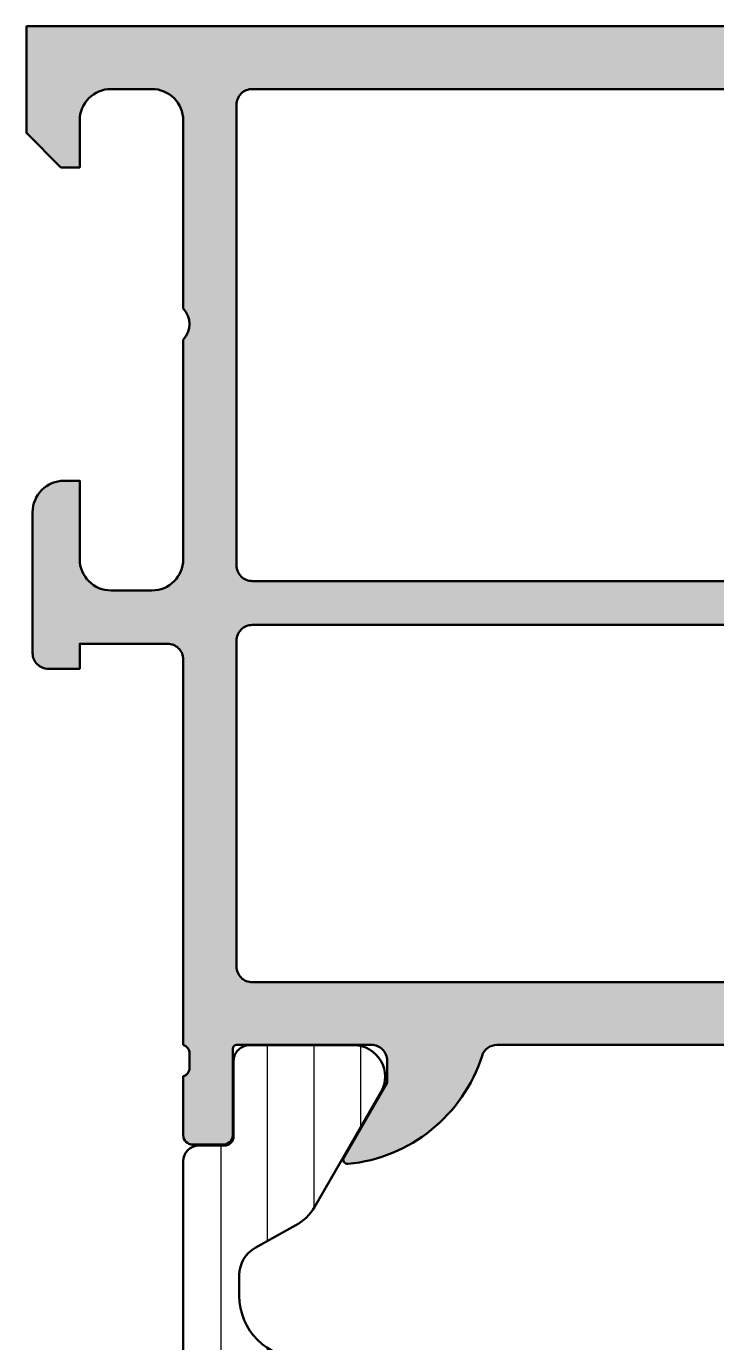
# Model space of a CAD drawing. Extents: x 0 to 94, y 0 to 84.
# Drawn here: x 25 to 47, y 42 to 84 of the extents above; entities that cross this region are included whole.
import ezdxf

# ---------------------------------------------------------------- set-up
doc = ezdxf.new("R2010")
doc.units = 0
for name, color, linetype, lineweight in [('0S-Alu contour', 7, 'Continuous', 50), ('0S-Alu hatch', 252, 'Continuous', 25), ('0S-Plastic contour', 254, 'Continuous', 50), ('0S-Plastic hatch', 253, 'Continuous', 25)]:
    doc.layers.add(name, color=color, linetype=linetype, lineweight=lineweight)

# ---------------------------------------------------------------- blocks, each defined once
blk = doc.blocks.new('398960__C5604A0F_1E38_4FEB_8CB5_FE65727B392C_')
at = {"layer": '0S-Alu hatch'}
h = blk.add_hatch(color=256, dxfattribs=at)
edge = h.paths.add_edge_path()
edge.add_line((25, 84.00000000000006), (24.99999999999886, 80.60000610351607))
edge.add_line((24.99999999999886, 80.60000610351607), (26.09999847412098, 79.50000000000021))
edge.add_line((26.09999847412098, 79.50000000000021), (26.69999694824185, 79.50000000000009))
edge.add_line((26.69999694824185, 79.50000000000009), (26.69999694824156, 81.0001205448843))
edge.add_ellipse((27.70000246783975, 81.00011502528515), major_axis=(-1.000005519613415, 0), ratio=1, start_angle=270.00031624785674, end_angle=359.99968375205344, ccw=False)
edge.add_line((27.69999694824293, 82.00012054488332), (28.99999237059404, 82.00012054488322))
edge.add_ellipse((29.00000762951063, 81.00012817440368), major_axis=(-0.9999923705959503, 0), ratio=1, start_angle=179.9991257291162, end_angle=270.0008742781906, ccw=False)
edge.add_line((29.99999999999017, 81.00011291561464), (29.99999237060462, 74.99999992976782))
edge.add_ellipse((29.47504480044751, 74.50000759897496), major_axis=(-0.7249567450996885, 0), ratio=1, start_angle=136.394762214908, end_angle=223.6052377851314, ccw=False)
edge.add_line((29.99999237060496, 74.00001526818247), (30.0000456571575, 66.99999972534705))
edge.add_ellipse((28.99998685942794, 67.00005852307642), major_axis=(-1.000058799458046, 0), ratio=1, start_angle=90.00336866361329, end_angle=179.996631336242, ccw=False)
edge.add_line((29.00004565715642, 65.99999972534685), (27.69999682903204, 65.99999972534737))
edge.add_ellipse((27.70008434571466, 67.00008712281037), major_axis=(-1.000087401292255, 0), ratio=1, start_angle=0.0050070680665044165, end_angle=89.99498610166432, ccw=False)
edge.add_line((26.69999694824122, 66.99999972534887), (26.69999694824151, 69.50001525878905))
edge.add_line((26.69999694824151, 69.50001525878905), (26.19999694823145, 69.50001525878889))
edge.add_arc((26.19997405918507, 68.5000381462446), 0.9999771128062528, 89.99868852422958, 180.0034971356453)
edge.add_line((25.1999969482415, 68.49997711111018), (25.20005798339793, 63.99999972534707))
edge.add_arc((25.70002724277755, 63.9999766137103), 0.4999692599138051, 179.9973514386468, 270.0035228322654)
edge.add_line((25.70005798339849, 63.50000735474154), (26.7000579833977, 63.49999972534715))
edge.add_line((26.7000579833977, 63.49999972534715), (26.7000579833977, 64.29999514771067))
edge.add_line((26.7000579833977, 64.29999514771067), (29.50004565715762, 64.29999514771059))
edge.add_ellipse((29.50004565715771, 63.79999514771063), major_axis=(-0.4999999999999574, 0), ratio=1, start_angle=180, end_angle=270.0000000000106, ccw=False)
edge.add_line((30.00004565715767, 63.79999514771063), (30.00004565715706, 51.50034669530608))
edge.add_ellipse((29.921209210614, 51.23282610331298), major_axis=(-0.2788950563274169, 0), ratio=1, start_angle=178.8354106259032, end_angle=253.5801235805045, ccw=False)
edge.add_line((30.20004665715703, 51.22715769531462), (30.20004665715703, 50.77356369531462))
edge.add_ellipse((29.92117856151383, 50.76790303583757), major_axis=(-0.2789255417371895, 0), ratio=1, start_angle=106.42459455536411, end_angle=181.162870072885, ccw=False)
edge.add_line((30.00004565715705, 50.5003596953146), (30.00004565715705, 48.62034869530611))
edge.add_arc((30.30004565715707, 48.62034869530609), 0.3000000000000185, 180, 270)
edge.add_line((30.30004565715707, 48.32034869530607), (31.2800199761998, 48.3203486953061))
edge.add_arc((31.28001997619986, 48.62034869530606), 0.2999999999999598, 269.9999999999878, 360)
edge.add_line((31.58001997619982, 48.62034869530606), (31.58001997619982, 51.38034669530608))
edge.add_ellipse((31.70001980284911, 51.3803466953061), major_axis=(-0.1199998266492912, 0), ratio=1, start_angle=270.00000000002547, end_angle=360, ccw=False)
edge.add_line((31.70001980284906, 51.5003465219554), (36.00004565715745, 51.50034669530628))
edge.add_ellipse((36.00004565715752, 51.00034669530641), major_axis=(-0.4999999999998721, 0), ratio=1, start_angle=180, end_angle=270.00000000000733, ccw=False)
edge.add_line((36.50004565715739, 51.0003466953064), (36.50004565715739, 50.30034669530651))
edge.add_line((36.50004565715739, 50.30034669530651), (35.11855019953504, 47.90752637227876))
edge.add_arc((35.23816544180568, 47.83846647995452), 0.1381197846483209, 149.9999999999627, 275.6225775507825)
edge.add_arc((34.76182241598247, 52.67695555715893), 5.000000000005011, 275.6225775508004, 342.2515836439355)
edge.add_ellipse((40.00004565715681, 51.00034669531069), major_axis=(-0.499999999995638, 0), ratio=1, start_angle=269.999999999921, end_angle=342.2515836438458, ccw=False)
edge.add_line((40.0000456571575, 51.50034669530633), (53.99987316131597, 51.50034669530652))
edge.add_ellipse((53.99987316131515, 51.00034669530575), major_axis=(-0.5000000000007745, 0), ratio=1, start_angle=197.7484163559676, end_angle=269.9999999999064, ccw=False)
edge.add_arc((59.23809640248873, 52.67695555715323), 4.999999999998918, 197.7484163560775, 264.3774224492176)
edge.add_arc((58.76175337666785, 47.8384664799546), 0.1381197846482202, 264.377422449148, 389.9999999999502)
edge.add_line((58.8813686189385, 47.90752637227861), (57.49987316131598, 50.30034669530651))
edge.add_line((57.49987316131598, 50.30034669530651), (57.49987316131598, 51.00034669530643))
edge.add_ellipse((57.999873161316, 51.00034669530605), major_axis=(-0.5000000000000285, 0), ratio=1, start_angle=269.9999999999585, end_angle=360, ccw=False)
edge.add_line((57.99987316131637, 51.50034669530608), (62.29989975255995, 51.50034578501955))
edge.add_ellipse((62.29989975255993, 51.38034669530622), major_axis=(-0.1199990897133247, 0), ratio=1, start_angle=180, end_angle=269.9999999999898, ccw=False)
edge.add_line((62.41989884227326, 51.38034669530624), (62.41989884227326, 48.62034869530623))
edge.add_arc((62.71989884227327, 48.62034869530623), 0.3000000000000114, 180, 270.0000000000135)
edge.add_line((62.71989884227334, 48.32034869530621), (63.69987316131601, 48.32034869530623))
edge.add_arc((63.69987316131608, 48.62034869530619), 0.2999999999999474, 269.9999999999864, 360)
edge.add_line((63.99987316131603, 48.62034869530619), (63.99987316131603, 50.50035969531474))
edge.add_ellipse((64.07874025695924, 50.7679030358377), major_axis=(-0.2789255417371748, 0), ratio=1, start_angle=-1.1628700728890067, end_angle=73.57540544463899, ccw=False)
edge.add_line((63.79987216131604, 50.77356369531477), (63.79987216131604, 51.22715769531476))
edge.add_ellipse((64.07870960785917, 51.23282610331311), major_axis=(-0.2788950563275155, 0), ratio=1, start_angle=-73.58012358049012, end_angle=1.1645893740923157, ccw=False)
edge.add_line((63.99987316131602, 51.50034669530628), (63.99987316131557, 63.79999514771063))
edge.add_ellipse((64.49987316131563, 63.79999514771064), major_axis=(-0.500000000000057, 0), ratio=1, start_angle=270, end_angle=360, ccw=False)
edge.add_line((64.49987316131563, 64.2999951477107), (67.29986083507492, 64.29999514771076))
edge.add_line((67.29986083507492, 64.29999514771076), (67.29986083507498, 63.49999972534714))
edge.add_line((67.29986083507498, 63.49999972534714), (68.29986083507492, 63.50000735474155))
edge.add_arc((68.29989157569544, 63.99997661371), 0.4999692599134935, 269.996477167783, 360.0026485613531)
edge.add_line((68.79986083507475, 63.99999972534702), (68.799921870231, 68.4999997253469))
edge.add_arc((67.79983439966182, 68.49991225477811), 1.000087474394392, 0.0050112559646679, 89.99498874390434)
edge.add_line((67.799921870231, 69.49999972534728), (67.299921870231, 69.49999972534728))
edge.add_line((67.299921870231, 69.49999972534728), (67.29992187023089, 66.99999972534752))
edge.add_ellipse((66.29983447275772, 67.0000871228099), major_axis=(-1.00008740129199, 0), ratio=1, start_angle=90.00501389832692, end_angle=179.994992931788, ccw=False)
edge.add_line((66.29992198944018, 65.99999972534715), (64.99987316131563, 65.9999997253474))
edge.add_ellipse((64.99993195904433, 67.00005852307642), major_axis=(-1.00005879945751, 0), ratio=1, start_angle=0.0033686637580103707, end_angle=89.99663133637432, ccw=False)
edge.add_line((63.9998731613153, 66.9999997253454), (63.9998731613154, 73.99999972534728))
edge.add_ellipse((64.52471250163394, 74.49999972534728), major_axis=(-0.7248836686986376, 0), ratio=1, start_angle=-43.61157673630407, end_angle=43.611576736303675, ccw=False)
edge.add_line((63.9998731613154, 74.99999972534728), (63.99987316131547, 81.00043483925434))
edge.add_ellipse((64.99992797000311, 81.00038766035023), major_axis=(-1.000054809800514, 0), ratio=1, start_angle=270.0031401344298, end_angle=359.997296995918, ccw=False)
edge.add_line((64.9998731613145, 82.00044246864881), (66.29992198944024, 82.00044246864854))
edge.add_ellipse((66.2998355438245, 81.00035614156442), major_axis=(-1.000086330820204, 0), ratio=1, start_angle=180.0053828449331, end_angle=269.9950474586117, ccw=False)
edge.add_line((67.29992187023117, 81.00045009804212), (67.29992187023095, 79.49999257278967))
edge.add_line((67.29992187023095, 79.49999257278967), (67.89989745616919, 79.49999257278988))
edge.add_line((67.89989745616919, 79.49999257278988), (68.99987304687892, 80.59996792030883))
edge.add_line((68.99987304687892, 80.59996792030883), (68.99987304687915, 84.00000000000033))
edge.add_line((68.99987304687915, 84.00000000000033), (25, 84.00000000000006))
edge = h.paths.add_edge_path()
edge.add_ellipse((32.19999542259539, 81.50000305175813), major_axis=(-0.5000000002325324, 0), ratio=1, start_angle=269.9982514721511, end_angle=360, ccw=False)
edge.add_line((32.20001068137941, 82.00000305175784), (61.79985790252652, 82.00000305175811))
edge.add_ellipse((61.79985516165858, 81.50000031089016), major_axis=(-0.5000027408754538, 0), ratio=1, start_angle=180.0003140784808, end_angle=269.99968592139123, ccw=False)
edge.add_line((62.29985790252652, 81.50000305175767), (62.29985792722454, 66.80000318000728))
edge.add_ellipse((61.79985792722435, 66.80000318000728), major_axis=(-0.5000000000001849, 0), ratio=1, start_angle=90.00000000000807, end_angle=180, ccw=False)
edge.add_line((61.79985792722442, 66.3000031800071), (32.19996493000753, 66.30000317948263))
edge.add_ellipse((32.19997238472304, 66.799980117621), major_axis=(-0.4999769381939549, 0), ratio=1, start_angle=-0.0026428766976778206, end_angle=89.99914571312422, ccw=False)
edge.add_line((31.69999544706099, 66.80000318000701), (31.69999542236286, 81.50000305175813))
edge = h.paths.add_edge_path()
edge.add_line((31.69999542236275, 54.00034669530644), (31.69999542236286, 64.40000305174776))
edge.add_ellipse((32.19999542259539, 64.40000305175813), major_axis=(-0.5000000002325321, 0), ratio=1, start_angle=269.9982514721511, end_angle=360, ccw=False)
edge.add_line((32.20001068137941, 64.90000305175785), (61.79985790252652, 64.90000305175808))
edge.add_ellipse((61.79985516165858, 64.40000031089014), major_axis=(-0.5000027408754538, 0), ratio=1, start_angle=180.0003140784808, end_angle=269.99968592139123, ccw=False)
edge.add_line((62.29985790252652, 64.40000305175765), (62.29985790252652, 54.00034669530696))
edge.add_ellipse((61.79985790252612, 54.00034669530696), major_axis=(-0.5000000000003979, 0), ratio=1, start_angle=90.00000000000648, end_angle=180, ccw=False)
edge.add_line((61.79985790252619, 53.50034669530656), (32.19996490530929, 53.50034669478207))
edge.add_ellipse((32.1999723600248, 54.00032363292044), major_axis=(-0.4999769381939549, 0), ratio=1, start_angle=-0.0026428766976778206, end_angle=89.99914571312422, ccw=False)
at = {"layer": '0S-Alu contour', "color": 7}
for points in [[(25, 84.00000000000006), (24.99999999999886, 80.60000610351607), (26.09999847412098, 79.50000000000021), (26.69999694824185, 79.50000000000009), (26.69999694824156, 81.0001205448843)], [(67.29992187023117, 81.00045009804212), (67.29992187023095, 79.49999257278967), (67.89989745616919, 79.49999257278988), (68.99987304687892, 80.59996792030883), (68.99987304687915, 84.00000000000033), (25, 84.00000000000006)], [(27.69999694824293, 82.00012054488332), (28.99999237059404, 82.00012054488322)], [(32.20001068137941, 82.00000305175784), (61.79985790252652, 82.00000305175811)], [(64.9998731613145, 82.00044246864881), (66.29992198944024, 82.00044246864854)], [(31.69999544706099, 66.80000318000701), (31.69999542236286, 81.50000305175813)], [(62.29985790252652, 81.50000305175767), (62.29985792722454, 66.80000318000728)], [(29.99999999999017, 81.00011291561464), (29.99999237060462, 74.99999992976782)], [(63.9998731613154, 74.99999972534728), (63.99987316131547, 81.00043483925434)], [(29.99999237060496, 74.00001526818247), (30.0000456571575, 66.99999972534705)], [(63.9998731613153, 66.9999997253454), (63.9998731613154, 73.99999972534728)], [(26.69999694824122, 66.99999972534887), (26.69999694824151, 69.50001525878905), (26.19999694823145, 69.50001525878889)], [(67.799921870231, 69.49999972534728), (67.299921870231, 69.49999972534728), (67.29992187023089, 66.99999972534752)], [(25.1999969482415, 68.49997711111018), (25.20005798339793, 63.99999972534707)], [(68.79986083507475, 63.99999972534702), (68.799921870231, 68.4999997253469)], [(29.00004565715642, 65.99999972534685), (27.69999682903204, 65.99999972534737)], [(61.79985792722442, 66.3000031800071), (32.19996493000753, 66.30000317948263)], [(66.29992198944018, 65.99999972534715), (64.99987316131563, 65.9999997253474)], [(32.20001068137941, 64.90000305175785), (61.79985790252652, 64.90000305175808)], [(25.70005798339849, 63.50000735474154), (26.7000579833977, 63.49999972534715), (26.7000579833977, 64.29999514771067), (29.50004565715762, 64.29999514771059)], [(31.69999542236275, 54.00034669530644), (31.69999542236286, 64.40000305174776)], [(62.29985790252652, 64.40000305175765), (62.29985790252652, 54.00034669530696)], [(64.49987316131563, 64.2999951477107), (67.29986083507492, 64.29999514771076), (67.29986083507498, 63.49999972534714), (68.29986083507492, 63.50000735474155)], [(30.00004565715767, 63.79999514771063), (30.00004565715706, 51.50034669530608)], [(63.99987316131602, 51.50034669530628), (63.99987316131557, 63.79999514771063)], [(61.79985790252619, 53.50034669530656), (32.19996490530929, 53.50034669478207)], [(31.58001997619982, 48.62034869530606), (31.58001997619982, 51.38034669530608)], [(31.70001980284906, 51.5003465219554), (36.00004565715745, 51.50034669530628)], [(40.0000456571575, 51.50034669530633), (53.99987316131597, 51.50034669530652)], [(57.99987316131637, 51.50034669530608), (62.29989975255995, 51.50034578501955)], [(62.41989884227326, 51.38034669530624), (62.41989884227326, 48.62034869530623)], [(30.20004665715703, 51.22715769531462), (30.20004665715703, 50.77356369531462)], [(36.50004565715739, 51.0003466953064), (36.50004565715739, 50.30034669530651), (35.11855019953504, 47.90752637227876)], [(58.8813686189385, 47.90752637227861), (57.49987316131598, 50.30034669530651), (57.49987316131598, 51.00034669530643)], [(63.79987216131604, 50.77356369531477), (63.79987216131604, 51.22715769531476)], [(30.00004565715705, 50.5003596953146), (30.00004565715705, 48.62034869530611)], [(63.99987316131603, 48.62034869530619), (63.99987316131603, 50.50035969531474)], [(30.30004565715707, 48.32034869530607), (31.2800199761998, 48.3203486953061)], [(62.71989884227334, 48.32034869530621), (63.69987316131601, 48.32034869530623)]]:
    blk.add_lwpolyline(points, dxfattribs=at)
at = {"layer": '0S-Alu contour', "color": 7, "extrusion": (0, 0, -1)}
for centre, radius, start, end in [((-27.70000246783975, 81.00011502528515), 1.000005519613415, 0.0003162479465275, 89.99968375214324), ((-29.00000762951063, 81.00012817440368), 0.9999923705959503, 89.99912572180936, 180.0008742708838), ((-32.19999542259539, 81.50000305175813), 0.5000000002325324, 0, 90.00174852784889), ((-61.79985516165858, 81.50000031089016), 0.5000027408754538, 90.0003140786088, 179.9996859215192), ((-64.99992797000311, 81.00038766035023), 1.000054809800514, 0.0027030040819815, 89.99685986557019), ((-66.2998355438245, 81.00035614156442), 1.000086330820204, 90.00495254138829, 179.9946171550669), ((-29.47504480044751, 74.50000759897496), 0.7249567450996885, 136.3947622148686, 223.6052377850921), ((-64.52471250163394, 74.49999972534728), 0.7248836686986376, 316.3884232636963, 43.6115767363041), ((-27.70008434571466, 67.00008712281037), 1.000087401292255, 270.0050138983357, 359.9949929319335), ((-28.99998685942794, 67.00005852307642), 1.000058799458046, 180.003368663758, 269.9966313363867), ((-32.19997238472304, 66.799980117621), 0.4999769381939549, 270.0008542868758, 0.0026428766976818), ((-61.79985792722435, 66.80000318000728), 0.5000000000001849, 180, 269.9999999999919), ((-64.99993195904433, 67.00005852307642), 1.00005879945751, 270.0033686636257, 359.996631336242), ((-66.29983447275772, 67.0000871228099), 1.00008740129199, 180.0050070682121, 269.9949861016731), ((-32.19999542259539, 64.40000305175813), 0.5000000002325321, 0, 90.00174852784889), ((-61.79985516165858, 64.40000031089014), 0.5000027408754538, 90.0003140786088, 179.9996859215192), ((-29.50004565715771, 63.79999514771063), 0.4999999999999574, 89.99999999998941, 180), ((-64.49987316131563, 63.79999514771064), 0.500000000000057, 0, 90), ((-32.1999723600248, 54.00032363292044), 0.4999769381939549, 270.0008542868758, 0.0026428766976818), ((-61.79985790252612, 54.00034669530696), 0.5000000000003979, 180, 269.9999999999935), ((-29.921209210614, 51.23282610331298), 0.278895056327417, 106.4198764194955, 181.1645893740969), ((-31.70001980284911, 51.3803466953061), 0.1199998266492912, 0, 89.99999999997453), ((-36.00004565715752, 51.00034669530641), 0.4999999999998721, 89.99999999999265, 180), ((-40.00004565715681, 51.00034669531069), 0.499999999995638, 17.74841635615421, 90.00000000007898), ((-53.99987316131515, 51.00034669530575), 0.5000000000007745, 90.00000000009364, 162.2515836440324), ((-57.999873161316, 51.00034669530605), 0.5000000000000285, 0, 90.00000000004152), ((-62.29989975255993, 51.38034669530622), 0.1199990897133247, 90.00000000001017, 180), ((-64.07870960785917, 51.23282610331311), 0.2788950563275155, 358.8354106259077, 73.58012358049017), ((-29.92117856151383, 50.76790303583757), 0.2789255417371895, 178.837129927115, 253.5754054446359), ((-64.07874025695924, 50.7679030358377), 0.2789255417371748, 286.424594555361, 1.162870072889045)]:
    blk.add_arc(centre, radius, start, end, dxfattribs=at)
at = {"layer": '0S-Alu contour', "color": 7}
for centre, radius, start, end in [((26.19997405918507, 68.5000381462446), 0.9999771128062528, 89.99868852422958, 180.0034971356453), ((67.79983439966182, 68.49991225477811), 1.000087474394392, 0.0050112559646679, 89.99498874390434), ((25.70002724277755, 63.9999766137103), 0.4999692599138051, 179.9973514386468, 270.0035228322654), ((68.29989157569544, 63.99997661371), 0.4999692599134935, 269.996477167783, 0.0026485613531484), ((34.76182241598247, 52.67695555715893), 5.000000000005011, 275.6225775508004, 342.2515836439355), ((59.23809640248873, 52.67695555715323), 4.999999999998918, 197.7484163560775, 264.3774224492176), ((30.30004565715707, 48.62034869530609), 0.3000000000000185, 180, 270), ((31.28001997619986, 48.62034869530606), 0.2999999999999598, 269.9999999999878, 0), ((62.71989884227327, 48.62034869530623), 0.3000000000000114, 180, 270.0000000000135), ((63.69987316131608, 48.62034869530619), 0.2999999999999474, 269.9999999999864, 0), ((35.23816544180568, 47.83846647995452), 0.1381197846483209, 149.9999999999627, 275.6225775507825), ((58.76175337666785, 47.8384664799546), 0.1381197846482202, 264.377422449148, 29.99999999995015)]:
    blk.add_arc(centre, radius, start, end, dxfattribs=at)
blk = doc.blocks.new('284151__52C8C5E7_A802_4B89_AD2D_19BE58D2B81D___483BB4BD_1373_4EA8_8832_AA24714D81B1_')
at = {"layer": '0S-Plastic hatch'}
h = blk.add_hatch(dxfattribs=at)
h.set_pattern_fill('ANSI31', color=256, scale=0.4680000000000001, angle=45, style=0)
h.set_pattern_definition([(90, (0, 0), (-1.4859, 0), [])])
edge = h.paths.add_edge_path()
edge.add_line((29.99999999999995, 47.79001574904333), (30.00000000000006, 20.2100097290799))
edge.add_arc((30.50000000000006, 20.2100097290799), 0.4999999999999965, 180, 270)
edge.add_line((30.50000000000006, 19.7100097290799), (31.3070735983153, 19.7100097290799))
edge.add_ellipse((31.30707359831529, 19.41000972907988), major_axis=(-0.300000000000022, 0), ratio=1, start_angle=180, end_angle=269.99999999999795, ccw=False)
edge.add_line((31.60707359831531, 19.41000972907989), (31.60674164791828, 17.01001134614359))
edge.add_arc((32.1117376253569, 17.01500865372588), 0.505020702855099, 180.5669654820281, 270.5675704443997)
edge.add_line((32.11674026498199, 16.51001272907991), (35.43378040463468, 16.51001272907991))
edge.add_arc((35.43378040463468, 17.51001272907991), 0.9999999999999974, 270, 389.999996599345)
edge.add_line((36.29980583809543, 18.01001267767902), (34.72646926026232, 20.7351119414192))
edge.add_line((34.72646926026232, 20.7351119414192), (34.72646926026232, 20.89999999999989))
edge.add_ellipse((34.92646926026222, 20.89999999999987), major_axis=(-0.1999999999998962, 0), ratio=1, start_angle=269.9999999999898, end_angle=360, ccw=False)
edge.add_line((34.92646926026225, 21.09999999999977), (43.58639243890752, 21.10030876842805))
edge.add_arc((43.58639243890756, 21.50030876842803), 0.3999999999999772, 269.9999999999939, 450.0000000000061)
edge.add_line((43.58639243890752, 21.90030876842801), (41.58639243890746, 21.90030876842801))
edge.add_ellipse((41.58639243890746, 22.20030876842796), major_axis=(-0.2999999999999545, 0), ratio=1, start_angle=0, end_angle=90, ccw=False)
edge.add_line((41.28639243890751, 22.20030876842796), (41.28639243890745, 22.40030876842806))
edge.add_arc((40.98639243890739, 22.40030876842806), 0.3000000000000682, 0, 180)
edge.add_line((40.68639243890731, 22.40030876842806), (40.68639243890743, 22.2003087684283))
edge.add_ellipse((40.38639243890743, 22.20030876842795), major_axis=(-0.2999999999999971, 0), ratio=1, start_angle=90.00000000000807, end_angle=180, ccw=False)
edge.add_line((40.38639243890748, 21.90030876842795), (36.88639243890737, 21.90030876842797))
edge.add_ellipse((36.88639243890744, 22.20030876842789), major_axis=(-0.299999999999919, 0), ratio=1, start_angle=0, end_angle=89.99999999998522, ccw=False)
edge.add_line((36.58639243890752, 22.20030876842789), (36.58639243890752, 22.40030876842809))
edge.add_arc((36.28639243890749, 22.400308768428), 0.3000000000000398, 0, 180)
edge.add_line((35.98639243890744, 22.400308768428), (35.98639243890739, 22.20030876842796))
edge.add_ellipse((35.68639243890746, 22.20030876842788), major_axis=(-0.2999999999999261, 0), ratio=1, start_angle=90.0000000000162, end_angle=180, ccw=False)
edge.add_line((35.68639243890755, 21.90030876842795), (34.52229082370775, 21.90030876842795))
edge.add_ellipse((34.52229082370786, 22.10030876806037), major_axis=(-0.1999999996324249, 0), ratio=1, start_angle=59.9999999999697, end_angle=89.99999999996948, ccw=False)
edge.add_line((34.42229082389155, 21.92710368762186), (32.28494885901944, 23.16130726455817))
edge.add_ellipse((32.78113414422529, 24.02354225125052), major_axis=(-0.9948110421236673, 0), ratio=1, start_angle=-0.6764750291093264, end_angle=60.0811181189182, ccw=False)
edge.add_line((31.78639243890757, 24.03528743037981), (31.78639243890757, 39.73310853217524))
edge.add_ellipse((32.78585438190402, 39.70030876842816), major_axis=(-1.000000000000048, 0), ratio=1, start_angle=270.00000000000693, end_angle=358.12037484101205, ccw=False)
edge.add_line((32.7858543819039, 40.7003087684282), (35.68639243890731, 40.70030876842806))
edge.add_ellipse((35.68639243890737, 40.40030876842805), major_axis=(-0.3000000000000184, 0), ratio=1, start_angle=180, end_angle=270.00000000001086, ccw=False)
edge.add_line((35.98639243890739, 40.40030876842808), (35.98639243890733, 40.20030876842819))
edge.add_arc((36.28639243890737, 40.20030876842816), 0.3000000000000398, 180, 360)
edge.add_line((36.58639243890741, 40.20030876842812), (36.58639243890752, 40.40030876842823))
edge.add_ellipse((36.88639243890739, 40.4003087684283), major_axis=(-0.2999999999998692, 0), ratio=1, start_angle=270.00000000000273, end_angle=360, ccw=False)
edge.add_line((36.88639243890738, 40.70030876842817), (40.38639243890742, 40.70030876842813))
edge.add_ellipse((40.38639260127554, 40.40030893079628), major_axis=(-0.2999998376318884, 0), ratio=1, start_angle=179.9999689808631, end_angle=270.0000310100429, ccw=False)
edge.add_line((40.68639243890737, 40.40030876842773), (40.68639243890743, 40.20030876842819))
edge.add_arc((40.98639243890744, 40.20030876842816), 0.3000000000000114, 180, 360)
edge.add_line((41.28639243890745, 40.20030876842817), (41.28639243890734, 40.40030876842799))
edge.add_ellipse((41.58639243890732, 40.40030876842823), major_axis=(-0.2999999999999829, 0), ratio=1, start_angle=270.00000000000676, end_angle=360, ccw=False)
edge.add_line((41.58639243890728, 40.70030876842821), (43.58639243890729, 40.70030876842818))
edge.add_arc((43.5863924389073, 41.10030876842813), 0.3999999999999559, 269.999999999998, 450.000000000002)
edge.add_line((43.58639243890729, 41.50030876842809), (33.78639243890757, 41.50030876842814))
edge.add_ellipse((33.78639243890759, 43.50030876842816), major_axis=(-2.000000000000021, 0), ratio=1, start_angle=0, end_angle=89.99999999999937, ccw=False)
edge.add_line((31.78639243890757, 43.50030876842817), (31.78639243890757, 44.15523233178339))
edge.add_ellipse((32.7863924389076, 44.15523233178337), major_axis=(-1.000000000000028, 0), ratio=1, start_angle=299.3063529835271, end_angle=360, ccw=False)
edge.add_line((32.29691329470788, 45.02724733589372), (33.59049221165675, 45.75335858195981))
edge.add_arc((32.88641767806528, 47.07785057934898), 1.499999999999995, 297.9942546357595, 330.0000034006578)
edge.add_line((34.18545582825644, 46.32785065645037), (36.29980583809544, 49.99001280044423))
edge.add_arc((35.43378040463469, 50.49001274904335), 1, 330.0000034006549, 450)
edge.add_line((35.43378040463469, 51.49001274904335), (32.11674026498199, 51.49001274904334))
edge.add_arc((32.1117376253569, 50.98501682439738), 0.5050207028550912, 89.43242955559943, 179.4330345179718)
edge.add_line((31.60674164791828, 50.99001413197967), (31.60707359831531, 48.59001574904336))
edge.add_ellipse((31.3070735983153, 48.59001574904336), major_axis=(-0.3000000000000114, 0), ratio=1, start_angle=90.00000000000199, end_angle=180, ccw=False)
edge.add_line((31.30707359831531, 48.29001574904335), (30.49999999999994, 48.29001574904333))
edge.add_arc((30.49999999999994, 47.79001574904333), 0.4999999999999965, 90, 180)
at = {"layer": '0S-Plastic contour', "color": 7}
for points in [[(35.43378040463469, 51.49001274904335), (32.11674026498199, 51.49001274904334)], [(31.60674164791828, 50.99001413197967), (31.60707359831531, 48.59001574904336)], [(34.18545582825644, 46.32785065645037), (36.29980583809544, 49.99001280044423)], [(31.30707359831531, 48.29001574904335), (30.49999999999994, 48.29001574904333)], [(29.99999999999995, 47.79001574904333), (30.00000000000006, 20.2100097290799)], [(32.29691329470788, 45.02724733589372), (33.59049221165675, 45.75335858195981)], [(31.78639243890757, 43.50030876842817), (31.78639243890757, 44.15523233178339)], [(43.58639243890729, 41.50030876842809), (33.78639243890757, 41.50030876842814)], [(32.7858543819039, 40.7003087684282), (35.68639243890731, 40.70030876842806)], [(35.98639243890739, 40.40030876842808), (35.98639243890733, 40.20030876842819)], [(36.58639243890741, 40.20030876842812), (36.58639243890752, 40.40030876842823)], [(36.88639243890738, 40.70030876842817), (40.38639243890742, 40.70030876842813)], [(40.68639243890737, 40.40030876842773), (40.68639243890743, 40.20030876842819)], [(41.28639243890745, 40.20030876842817), (41.28639243890734, 40.40030876842799)], [(41.58639243890728, 40.70030876842821), (43.58639243890729, 40.70030876842818)], [(31.78639243890757, 24.03528743037981), (31.78639243890757, 39.73310853217524)], [(34.42229082389155, 21.92710368762186), (32.28494885901944, 23.16130726455817)], [(35.98639243890744, 22.400308768428), (35.98639243890739, 22.20030876842796)], [(36.58639243890752, 22.20030876842789), (36.58639243890752, 22.40030876842809)], [(40.68639243890731, 22.40030876842806), (40.68639243890743, 22.2003087684283)], [(41.28639243890751, 22.20030876842796), (41.28639243890745, 22.40030876842806)], [(35.68639243890755, 21.90030876842795), (34.52229082370775, 21.90030876842795)], [(40.38639243890748, 21.90030876842795), (36.88639243890737, 21.90030876842797)], [(43.58639243890752, 21.90030876842801), (41.58639243890746, 21.90030876842801)], [(34.92646926026225, 21.09999999999977), (43.58639243890752, 21.10030876842805)], [(36.29980583809543, 18.01001267767902), (34.72646926026232, 20.7351119414192), (34.72646926026232, 20.89999999999989)], [(30.50000000000006, 19.7100097290799), (31.3070735983153, 19.7100097290799)], [(31.60707359831531, 19.41000972907989), (31.60674164791828, 17.01001134614359)], [(32.11674026498199, 16.51001272907991), (35.43378040463468, 16.51001272907991)]]:
    blk.add_lwpolyline(points, dxfattribs=at)
for centre, radius, start, end in [((32.1117376253569, 50.98501682439738), 0.5050207028550912, 89.43242955559943, 179.4330345179718), ((35.43378040463469, 50.49001274904335), 1, 330.0000034006549, 90), ((30.49999999999994, 47.79001574904333), 0.4999999999999965, 90, 180), ((32.88641767806528, 47.07785057934898), 1.499999999999995, 297.9942546357595, 330.0000034006578), ((43.5863924389073, 41.10030876842813), 0.3999999999999559, 269.999999999998, 90.00000000000205), ((36.28639243890737, 40.20030876842816), 0.3000000000000398, 180, 0), ((40.98639243890744, 40.20030876842816), 0.3000000000000114, 180, 0), ((36.28639243890749, 22.400308768428), 0.3000000000000398, 0, 180), ((40.98639243890739, 22.40030876842806), 0.3000000000000682, 0, 180), ((43.58639243890756, 21.50030876842803), 0.3999999999999772, 269.9999999999939, 90.00000000000612), ((30.50000000000006, 20.2100097290799), 0.4999999999999965, 180, 270), ((35.43378040463468, 17.51001272907991), 0.9999999999999974, 270, 29.99999659934494), ((32.1117376253569, 17.01500865372588), 0.505020702855099, 180.5669654820281, 270.5675704443997)]:
    blk.add_arc(centre, radius, start, end, dxfattribs=at)
at = {"layer": '0S-Plastic contour', "color": 7, "extrusion": (0, 0, -1)}
for centre, radius, start, end in [((-31.3070735983153, 48.59001574904336), 0.3000000000000114, 180, 269.999999999998), ((-32.7863924389076, 44.15523233178337), 1.000000000000028, 0, 60.69364701647288), ((-33.78639243890759, 43.50030876842816), 2.000000000000021, 270.0000000000006, 0), ((-32.78585438190402, 39.70030876842816), 1.000000000000048, 1.879625158987965, 89.99999999999308), ((-35.68639243890737, 40.40030876842805), 0.3000000000000185, 89.99999999998914, 180), ((-36.88639243890739, 40.4003087684283), 0.2999999999998692, 0, 89.99999999999729), ((-40.38639260127554, 40.40030893079628), 0.2999998376318884, 89.9999689899571, 180.000031019137), ((-41.58639243890732, 40.40030876842823), 0.2999999999999829, 0, 89.99999999999324), ((-32.78113414422529, 24.02354225125052), 0.9948110421236673, 299.9188818810818, 0.6764750291093236), ((-34.52229082370786, 22.10030876806037), 0.1999999996324249, 270.0000000000305, 300.0000000000303), ((-35.68639243890746, 22.20030876842788), 0.2999999999999261, 180, 269.9999999999838), ((-36.88639243890744, 22.20030876842789), 0.299999999999919, 270.0000000000149, 0), ((-40.38639243890743, 22.20030876842795), 0.2999999999999971, 180, 269.9999999999919), ((-41.58639243890746, 22.20030876842796), 0.2999999999999545, 270, 0), ((-34.92646926026222, 20.89999999999987), 0.1999999999998962, 0, 90.00000000001017), ((-31.30707359831529, 19.41000972907988), 0.300000000000022, 90.00000000000205, 180)]:
    blk.add_arc(centre, radius, start, end, dxfattribs=at)
blk = doc.blocks.new('371550__D6420C88_56B2_4767_8175_ABB48079B1DE_')
at = {"layer": '0S-Alu contour', "color": 7}
blk.add_blockref('398960__C5604A0F_1E38_4FEB_8CB5_FE65727B392C_', (0, 0), dxfattribs=at)
at = {"layer": '0S-Plastic contour', "color": 7}
blk.add_blockref('284151__52C8C5E7_A802_4B89_AD2D_19BE58D2B81D___483BB4BD_1373_4EA8_8832_AA24714D81B1_', (0, 0), dxfattribs=at)

msp = doc.modelspace()

# ---------------------------------------------------------------- block references
at = {"layer": '0S-Alu contour', "color": 7}
msp.add_blockref('371550__D6420C88_56B2_4767_8175_ABB48079B1DE_', (0, 0), dxfattribs=at)

doc.saveas('drawing.dxf')
